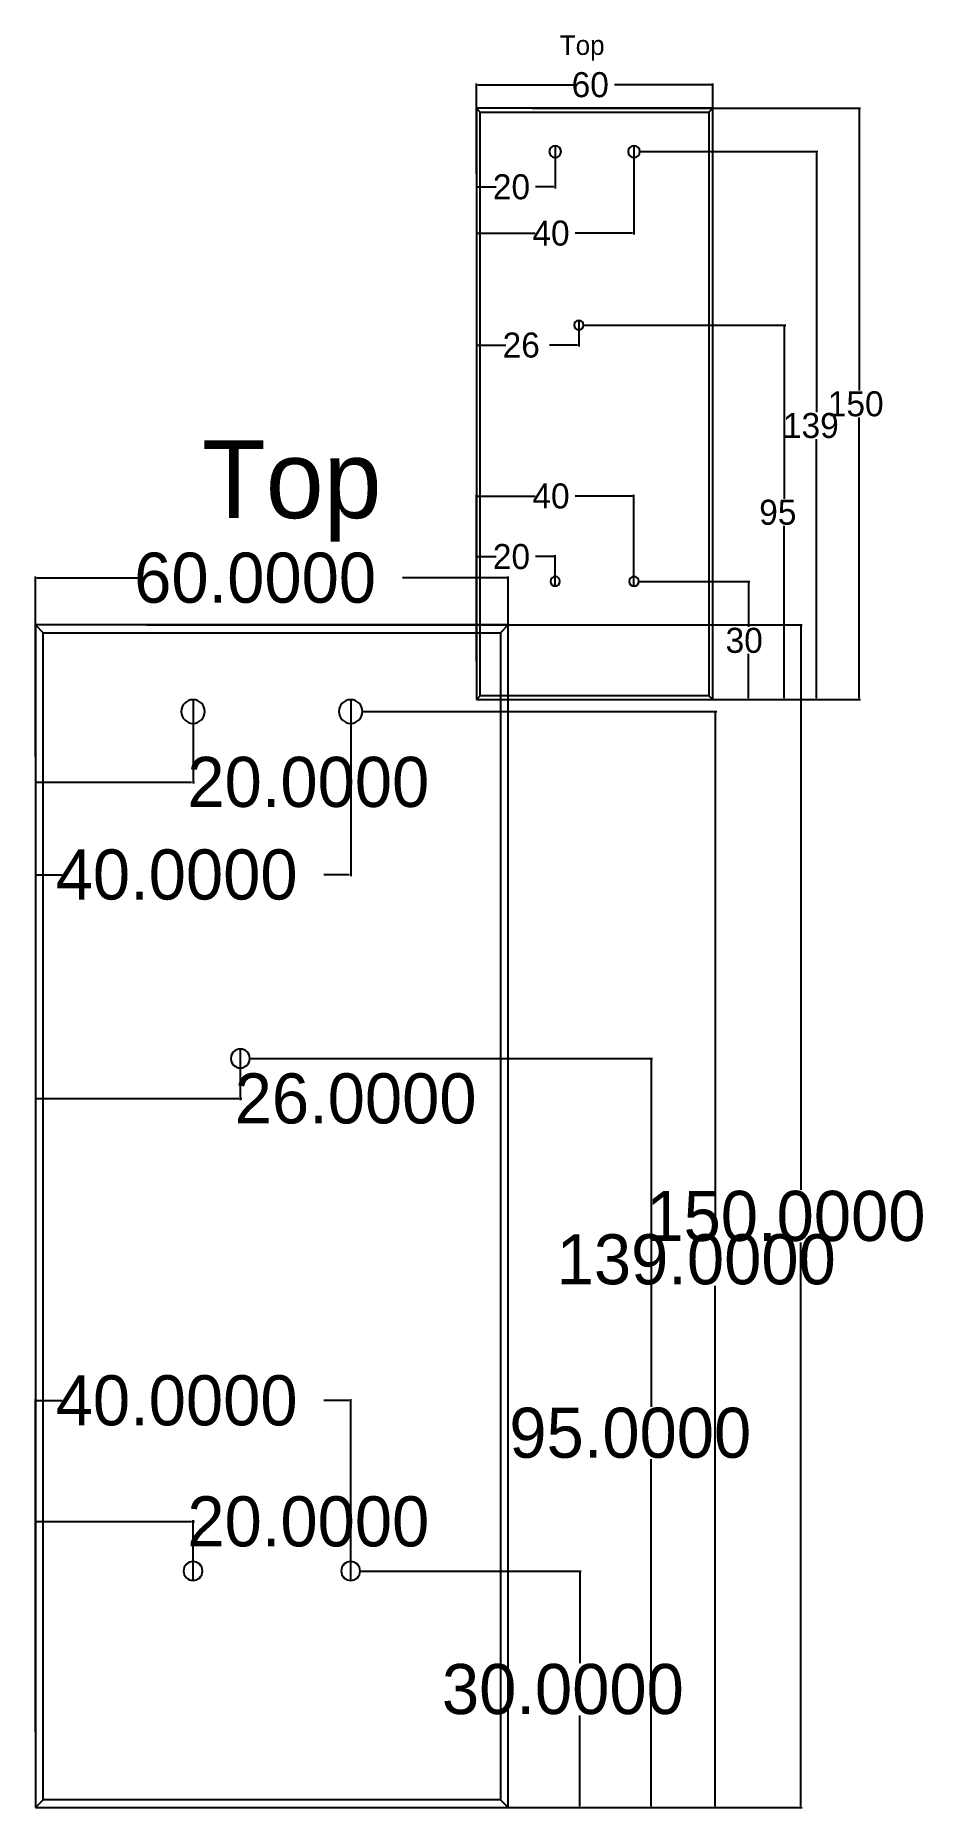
# Model space of a CAD drawing. Extents: x -30 to 84, y 1 to 225.
import ezdxf

# ---------------------------------------------------------------- set-up
doc = ezdxf.new("R2010")
doc.units = 0
doc.header["$LTSCALE"] = 25.4
doc.linetypes.add('KÖRPER', pattern=[0])
doc.linetypes.add('ZWEISTRICHPUNKT', pattern=[0.875, 0.25, -0.125, 0.25, -0.125, 0, -0.125])
doc.layers.get('DEFPOINTS').update_dxf_attribs({"linetype": 'CONTINUOUS'})
for name, color, linetype in [('2D_ANSICHT_4_PLATE_DIMENSI', 7, 'KÖRPER'), ('2D_ANSICHT_4_PLATE_DRAWING', 7, 'KÖRPER'), ('2D_ANSICHT_4_PLATE_TITLE_B', 7, 'KÖRPER')]:
    doc.layers.add(name, color=color, linetype=linetype)
doc.dimstyles.get("Standard").update_dxf_attribs({"dimtxt": 0.18, "dimasz": 0.18, "dimexe": 0.18, "dimexo": 0.0625, "dimgap": 0.09, "dimtad": 0, "dimtih": 1, "dimtoh": 1, "dimzin": 0, "dimcen": 0.09, "dimazin": 3, "dimtfac": 1, "dimtofl": 0, "dimtmove": 0, "dimatfit": 3})

# ---------------------------------------------------------------- blocks, each defined once
blk = doc.blocks.new('*D1')
at = {"layer": '2D_ANSICHT_4_PLATE_DIMENSI', "color": 0, "linetype": 'KÖRPER'}
for p, q in [((46.61, 156.06), (60.66, 156.06)), ((60.48, 155.88), (60.48, 150.27)), ((60.48, 141.24), (60.48, 146.85)), ((56.01, 141.06), (60.66, 141.06))]:
    blk.add_line(p, q, dxfattribs=at)
at = {"layer": '2D_ANSICHT_4_PLATE_DIMENSI', "color": 0}
for points in [[(60.51, 155.88), (60.45, 155.88), (60.48, 156.06)], [(60.45, 141.24), (60.51, 141.24), (60.48, 141.06)]]:
    blk.add_solid(points, dxfattribs=at)
at = {"layer": 'DEFPOINTS', "color": 0}
for p in [(46.55, 156.06), (60.48, 156.06), (55.95, 141.06)]:
    blk.add_point(p, dxfattribs=at)
at = {"layer": '2D_ANSICHT_4_PLATE_DIMENSI', "color": 0}
blk.add_text('30', height=3.175, dxfattribs=at).set_placement((57.57, 146.99))
blk = doc.blocks.new('*D2')
at = {"layer": '2D_ANSICHT_4_PLATE_DIMENSI', "color": 0, "linetype": 'KÖRPER'}
for p, q in [((39.61, 188.56), (65.2, 188.56)), ((65.02, 188.38), (65.02, 166.52)), ((65.02, 141.24), (65.02, 163.1)), ((56.01, 141.06), (65.2, 141.06))]:
    blk.add_line(p, q, dxfattribs=at)
at = {"layer": '2D_ANSICHT_4_PLATE_DIMENSI', "color": 0}
for points in [[(65.05, 188.38), (64.99, 188.38), (65.02, 188.56)], [(64.99, 141.24), (65.05, 141.24), (65.02, 141.06)]]:
    blk.add_solid(points, dxfattribs=at)
at = {"layer": 'DEFPOINTS', "color": 0}
for p in [(39.55, 188.56), (65.02, 188.56), (55.95, 141.06)]:
    blk.add_point(p, dxfattribs=at)
at = {"layer": '2D_ANSICHT_4_PLATE_DIMENSI', "color": 0}
blk.add_text('95', height=3.175, dxfattribs=at).set_placement((61.84, 163.24))
blk = doc.blocks.new('*D3')
at = {"layer": '2D_ANSICHT_4_PLATE_DIMENSI', "color": 0, "linetype": 'KÖRPER'}
for p, q in [((46.76, 210.56), (69.27, 210.56)), ((69.09, 210.38), (69.09, 177.52)), ((69.09, 141.24), (69.09, 174.1)), ((56.01, 141.06), (69.27, 141.06))]:
    blk.add_line(p, q, dxfattribs=at)
at = {"layer": '2D_ANSICHT_4_PLATE_DIMENSI', "color": 0}
for points in [[(69.12, 210.38), (69.06, 210.38), (69.09, 210.56)], [(69.06, 141.24), (69.12, 141.24), (69.09, 141.06)]]:
    blk.add_solid(points, dxfattribs=at)
at = {"layer": 'DEFPOINTS', "color": 0}
for p in [(46.7, 210.56), (69.09, 210.56), (55.95, 141.06)]:
    blk.add_point(p, dxfattribs=at)
at = {"layer": '2D_ANSICHT_4_PLATE_DIMENSI', "color": 0}
blk.add_text('139', height=3.175, dxfattribs=at).set_placement((64.85, 174.24))
blk = doc.blocks.new('*D4')
at = {"layer": '2D_ANSICHT_4_PLATE_DIMENSI', "color": 0, "linetype": 'KÖRPER'}
for p, q in [((25.95, 145.89), (25.95, 159.37)), ((26.13, 159.19), (28.45, 159.19)), ((35.77, 159.19), (33.46, 159.19)), ((35.95, 155.52), (35.95, 159.37))]:
    blk.add_line(p, q, dxfattribs=at)
at = {"layer": '2D_ANSICHT_4_PLATE_DIMENSI', "color": 0}
for points in [[(26.13, 159.22), (26.13, 159.16), (25.95, 159.19)], [(35.77, 159.16), (35.77, 159.22), (35.95, 159.19)]]:
    blk.add_solid(points, dxfattribs=at)
at = {"layer": 'DEFPOINTS', "color": 0}
for p in [(35.95, 159.19), (35.95, 155.46), (25.95, 145.82)]:
    blk.add_point(p, dxfattribs=at)
at = {"layer": '2D_ANSICHT_4_PLATE_DIMENSI', "color": 0}
blk.add_text('20', height=3.175, dxfattribs=at).set_placement((28.04, 157.62))
blk = doc.blocks.new('*D5')
at = {"layer": '2D_ANSICHT_4_PLATE_DIMENSI', "color": 0, "linetype": 'KÖRPER'}
for p, q in [((25.95, 155.52), (25.95, 167.05)), ((26.13, 166.87), (33.43, 166.87)), ((45.77, 166.87), (38.48, 166.87)), ((45.95, 155.52), (45.95, 167.05))]:
    blk.add_line(p, q, dxfattribs=at)
at = {"layer": '2D_ANSICHT_4_PLATE_DIMENSI', "color": 0}
for points in [[(26.13, 166.9), (26.13, 166.84), (25.95, 166.87)], [(45.77, 166.84), (45.77, 166.9), (45.95, 166.87)]]:
    blk.add_solid(points, dxfattribs=at)
at = {"layer": 'DEFPOINTS', "color": 0}
for p in [(45.95, 166.87), (25.95, 155.46), (45.95, 155.46)]:
    blk.add_point(p, dxfattribs=at)
at = {"layer": '2D_ANSICHT_4_PLATE_DIMENSI', "color": 0}
blk.add_text('40', height=3.175, dxfattribs=at).set_placement((33.06, 165.3))
blk = doc.blocks.new('*D6')
at = {"layer": '2D_ANSICHT_4_PLATE_DIMENSI', "color": 0, "linetype": 'KÖRPER'}
for p, q in [((25.95, 190.94), (25.95, 185.83)), ((38.95, 189.1), (38.95, 185.83)), ((26.13, 186.01), (29.68, 186.01)), ((38.77, 186.01), (35.22, 186.01))]:
    blk.add_line(p, q, dxfattribs=at)
at = {"layer": '2D_ANSICHT_4_PLATE_DIMENSI', "color": 0}
for points in [[(26.13, 186.04), (26.13, 185.98), (25.95, 186.01)], [(38.77, 185.98), (38.77, 186.04), (38.95, 186.01)]]:
    blk.add_solid(points, dxfattribs=at)
at = {"layer": 'DEFPOINTS', "color": 0}
for p in [(25.95, 191), (38.95, 189.16), (38.95, 186.01)]:
    blk.add_point(p, dxfattribs=at)
at = {"layer": '2D_ANSICHT_4_PLATE_DIMENSI', "color": 0}
blk.add_text('26', height=3.175, dxfattribs=at).set_placement((29.28, 184.44))
blk = doc.blocks.new('*D7')
at = {"layer": '2D_ANSICHT_4_PLATE_DIMENSI', "color": 0, "linetype": 'KÖRPER'}
for p, q in [((25.95, 210.16), (25.95, 205.9)), ((35.95, 211.25), (35.95, 205.9)), ((26.13, 206.08), (28.45, 206.08)), ((35.77, 206.08), (33.46, 206.08))]:
    blk.add_line(p, q, dxfattribs=at)
at = {"layer": '2D_ANSICHT_4_PLATE_DIMENSI', "color": 0}
for points in [[(26.13, 206.11), (26.13, 206.05), (25.95, 206.08)], [(35.77, 206.05), (35.77, 206.11), (35.95, 206.08)]]:
    blk.add_solid(points, dxfattribs=at)
at = {"layer": 'DEFPOINTS', "color": 0}
for p in [(35.95, 211.31), (25.95, 210.22), (35.95, 206.08)]:
    blk.add_point(p, dxfattribs=at)
at = {"layer": '2D_ANSICHT_4_PLATE_DIMENSI', "color": 0}
blk.add_text('20', height=3.175, dxfattribs=at).set_placement((28.04, 204.51))
blk = doc.blocks.new('*D8')
at = {"layer": '2D_ANSICHT_4_PLATE_DIMENSI', "color": 0, "linetype": 'KÖRPER'}
for p, q in [((25.95, 209.38), (25.95, 200.03)), ((45.95, 211.25), (45.95, 200.03)), ((26.13, 200.21), (33.43, 200.21)), ((45.77, 200.21), (38.48, 200.21))]:
    blk.add_line(p, q, dxfattribs=at)
at = {"layer": '2D_ANSICHT_4_PLATE_DIMENSI', "color": 0}
for points in [[(26.13, 200.24), (26.13, 200.18), (25.95, 200.21)], [(45.77, 200.18), (45.77, 200.24), (45.95, 200.21)]]:
    blk.add_solid(points, dxfattribs=at)
at = {"layer": 'DEFPOINTS', "color": 0}
for p in [(45.95, 211.31), (25.95, 209.44), (45.95, 200.21)]:
    blk.add_point(p, dxfattribs=at)
at = {"layer": '2D_ANSICHT_4_PLATE_DIMENSI', "color": 0}
blk.add_text('40', height=3.175, dxfattribs=at).set_placement((33.06, 198.64))
blk = doc.blocks.new('*D9')
at = {"layer": '2D_ANSICHT_4_PLATE_DIMENSI', "color": 0, "linetype": 'KÖRPER'}
for p, q in [((25.95, 207.73), (25.95, 219.21)), ((26.13, 219.03), (38.45, 219.03)), ((55.77, 219.03), (43.46, 219.03)), ((55.95, 207.73), (55.95, 219.21))]:
    blk.add_line(p, q, dxfattribs=at)
at = {"layer": '2D_ANSICHT_4_PLATE_DIMENSI', "color": 0}
for points in [[(26.13, 219.06), (26.13, 219), (25.95, 219.03)], [(55.77, 219), (55.77, 219.06), (55.95, 219.03)]]:
    blk.add_solid(points, dxfattribs=at)
at = {"layer": 'DEFPOINTS', "color": 0}
for p in [(55.95, 219.03), (25.95, 207.67), (55.95, 207.67)]:
    blk.add_point(p, dxfattribs=at)
at = {"layer": '2D_ANSICHT_4_PLATE_DIMENSI', "color": 0}
blk.add_text('60', height=3.175, dxfattribs=at).set_placement((38.04, 217.46))
blk = doc.blocks.new('*D10')
at = {"layer": '2D_ANSICHT_4_PLATE_DIMENSI', "color": 0, "linetype": 'KÖRPER'}
for p, q in [((33.03, 216.06), (74.69, 216.06)), ((74.51, 215.88), (74.51, 180.27)), ((74.51, 141.24), (74.51, 176.85)), ((42.28, 141.06), (74.69, 141.06))]:
    blk.add_line(p, q, dxfattribs=at)
at = {"layer": '2D_ANSICHT_4_PLATE_DIMENSI', "color": 0}
for points in [[(74.54, 215.88), (74.48, 215.88), (74.51, 216.06)], [(74.48, 141.24), (74.54, 141.24), (74.51, 141.06)]]:
    blk.add_solid(points, dxfattribs=at)
at = {"layer": 'DEFPOINTS', "color": 0}
for p in [(32.97, 216.06), (42.22, 141.06), (74.51, 141.06)]:
    blk.add_point(p, dxfattribs=at)
at = {"layer": '2D_ANSICHT_4_PLATE_DIMENSI', "color": 0}
blk.add_text('150', height=3.175, dxfattribs=at).set_placement((70.54, 176.99))
blk = doc.blocks.new('*D11')
at = {"layer": '2D_ANSICHT_4_PLATE_DIMENSI', "color": 0, "linetype": 'KÖRPER'}
for p, q in [((11.26, 30.55), (39.24, 30.55)), ((39.06, 30.37), (39.06, 18.88)), ((39.06, 0.73), (39.06, 12.22)), ((30.06, 0.55), (39.24, 0.55))]:
    blk.add_line(p, q, dxfattribs=at)
at = {"layer": '2D_ANSICHT_4_PLATE_DIMENSI', "color": 0}
for points in [[(39.09, 30.37), (39.03, 30.37), (39.06, 30.55)], [(39.03, 0.73), (39.09, 0.73), (39.06, 0.55)]]:
    blk.add_solid(points, dxfattribs=at)
at = {"layer": 'DEFPOINTS', "color": 0}
for p in [(11.2, 30.55), (39.06, 30.55), (30, 0.55)]:
    blk.add_point(p, dxfattribs=at)
at = {"layer": '2D_ANSICHT_4_PLATE_DIMENSI', "color": 0}
blk.add_text('30.0000', height=6.35, dxfattribs=at).set_placement((21.58, 12.41))
blk = doc.blocks.new('*D12')
at = {"layer": '2D_ANSICHT_4_PLATE_DIMENSI', "color": 0, "linetype": 'KÖRPER'}
for p, q in [((-2.74, 95.55), (48.31, 95.55)), ((48.13, 95.37), (48.13, 51.38)), ((48.13, 0.73), (48.13, 44.72)), ((30.06, 0.55), (48.31, 0.55))]:
    blk.add_line(p, q, dxfattribs=at)
at = {"layer": '2D_ANSICHT_4_PLATE_DIMENSI', "color": 0}
for points in [[(48.16, 95.37), (48.1, 95.37), (48.13, 95.55)], [(48.1, 0.73), (48.16, 0.73), (48.13, 0.55)]]:
    blk.add_solid(points, dxfattribs=at)
at = {"layer": 'DEFPOINTS', "color": 0}
for p in [(-2.8, 95.55), (48.13, 95.55), (30, 0.55)]:
    blk.add_point(p, dxfattribs=at)
at = {"layer": '2D_ANSICHT_4_PLATE_DIMENSI', "color": 0}
blk.add_text('95.0000', height=6.35, dxfattribs=at).set_placement((30.13, 44.91))
blk = doc.blocks.new('*D13')
at = {"layer": '2D_ANSICHT_4_PLATE_DIMENSI', "color": 0, "linetype": 'KÖRPER'}
for p, q in [((11.56, 139.55), (56.45, 139.55)), ((56.27, 139.37), (56.27, 73.38)), ((56.27, 0.73), (56.27, 66.72)), ((30.06, 0.55), (56.45, 0.55))]:
    blk.add_line(p, q, dxfattribs=at)
at = {"layer": '2D_ANSICHT_4_PLATE_DIMENSI', "color": 0}
for points in [[(56.3, 139.37), (56.24, 139.37), (56.27, 139.55)], [(56.24, 0.73), (56.3, 0.73), (56.27, 0.55)]]:
    blk.add_solid(points, dxfattribs=at)
at = {"layer": 'DEFPOINTS', "color": 0}
for p in [(11.5, 139.55), (56.27, 139.55), (30, 0.55)]:
    blk.add_point(p, dxfattribs=at)
at = {"layer": '2D_ANSICHT_4_PLATE_DIMENSI', "color": 0}
blk.add_text('139.0000', height=6.35, dxfattribs=at).set_placement((36.14, 66.91))
blk = doc.blocks.new('*D14')
at = {"layer": '2D_ANSICHT_4_PLATE_DIMENSI', "color": 0, "linetype": 'KÖRPER'}
for p, q in [((-30, 10.14), (-30, 36.99)), ((-29.82, 36.81), (-10.18, 36.81)), ((-10, 29.41), (-10, 36.99)), ((-10, 36.81), (-9.82, 36.81))]:
    blk.add_line(p, q, dxfattribs=at)
at = {"layer": '2D_ANSICHT_4_PLATE_DIMENSI', "color": 0}
for points in [[(-29.82, 36.84), (-29.82, 36.78), (-30, 36.81)], [(-10.18, 36.78), (-10.18, 36.84), (-10, 36.81)]]:
    blk.add_solid(points, dxfattribs=at)
at = {"layer": 'DEFPOINTS', "color": 0}
for p in [(-10, 36.81), (-10, 29.35), (-30, 10.08)]:
    blk.add_point(p, dxfattribs=at)
at = {"layer": '2D_ANSICHT_4_PLATE_DIMENSI', "color": 0}
blk.add_text('20.0000', height=6.35, dxfattribs=at).set_placement((-10.72, 33.67))
blk = doc.blocks.new('*D15')
at = {"layer": '2D_ANSICHT_4_PLATE_DIMENSI', "color": 0, "linetype": 'KÖRPER'}
for p, q in [((-30, 29.41), (-30, 52.35)), ((-29.82, 52.17), (-26.61, 52.17)), ((9.82, 52.17), (6.61, 52.17)), ((10, 29.41), (10, 52.35))]:
    blk.add_line(p, q, dxfattribs=at)
at = {"layer": '2D_ANSICHT_4_PLATE_DIMENSI', "color": 0}
for points in [[(-29.82, 52.2), (-29.82, 52.14), (-30, 52.17)], [(9.82, 52.14), (9.82, 52.2), (10, 52.17)]]:
    blk.add_solid(points, dxfattribs=at)
at = {"layer": 'DEFPOINTS', "color": 0}
for p in [(10, 52.17), (-30, 29.35), (10, 29.35)]:
    blk.add_point(p, dxfattribs=at)
at = {"layer": '2D_ANSICHT_4_PLATE_DIMENSI', "color": 0}
blk.add_text('40.0000', height=6.35, dxfattribs=at).set_placement((-27.43, 49.02))
blk = doc.blocks.new('*D16')
at = {"layer": '2D_ANSICHT_4_PLATE_DIMENSI', "color": 0, "linetype": 'KÖRPER'}
for p, q in [((-30, 100.38), (-30, 90.28)), ((-4, 96.69), (-4, 90.28)), ((-29.82, 90.46), (-4.18, 90.46)), ((-4, 90.46), (-3.82, 90.46))]:
    blk.add_line(p, q, dxfattribs=at)
at = {"layer": '2D_ANSICHT_4_PLATE_DIMENSI', "color": 0}
for points in [[(-29.82, 90.49), (-29.82, 90.43), (-30, 90.46)], [(-4.18, 90.43), (-4.18, 90.49), (-4, 90.46)]]:
    blk.add_solid(points, dxfattribs=at)
at = {"layer": 'DEFPOINTS', "color": 0}
for p in [(-30, 100.44), (-4, 96.75), (-4, 90.46)]:
    blk.add_point(p, dxfattribs=at)
at = {"layer": '2D_ANSICHT_4_PLATE_DIMENSI', "color": 0}
blk.add_text('26.0000', height=6.35, dxfattribs=at).set_placement((-4.72, 87.31))
blk = doc.blocks.new('*D17')
at = {"layer": '2D_ANSICHT_4_PLATE_DIMENSI', "color": 0, "linetype": 'KÖRPER'}
for p, q in [((-10, 140.99), (-10, 130.42)), ((-30, 138.81), (-30, 130.42)), ((-29.82, 130.6), (-10.18, 130.6)), ((-10, 130.6), (-9.82, 130.6))]:
    blk.add_line(p, q, dxfattribs=at)
at = {"layer": '2D_ANSICHT_4_PLATE_DIMENSI', "color": 0}
for points in [[(-29.82, 130.63), (-29.82, 130.57), (-30, 130.6)], [(-10.18, 130.57), (-10.18, 130.63), (-10, 130.6)]]:
    blk.add_solid(points, dxfattribs=at)
at = {"layer": 'DEFPOINTS', "color": 0}
for p in [(-10, 141.05), (-30, 138.88), (-10, 130.6)]:
    blk.add_point(p, dxfattribs=at)
at = {"layer": '2D_ANSICHT_4_PLATE_DIMENSI', "color": 0}
blk.add_text('20.0000', height=6.35, dxfattribs=at).set_placement((-10.72, 127.45))
blk = doc.blocks.new('*D18')
at = {"layer": '2D_ANSICHT_4_PLATE_DIMENSI', "color": 0, "linetype": 'KÖRPER'}
for p, q in [((10, 140.99), (10, 118.67)), ((-30, 137.25), (-30, 118.67)), ((-29.82, 118.85), (-26.61, 118.85)), ((9.82, 118.85), (6.61, 118.85))]:
    blk.add_line(p, q, dxfattribs=at)
at = {"layer": '2D_ANSICHT_4_PLATE_DIMENSI', "color": 0}
for points in [[(-29.82, 118.88), (-29.82, 118.82), (-30, 118.85)], [(9.82, 118.82), (9.82, 118.88), (10, 118.85)]]:
    blk.add_solid(points, dxfattribs=at)
at = {"layer": 'DEFPOINTS', "color": 0}
for p in [(10, 141.05), (-30, 137.32), (10, 118.85)]:
    blk.add_point(p, dxfattribs=at)
at = {"layer": '2D_ANSICHT_4_PLATE_DIMENSI', "color": 0}
blk.add_text('40.0000', height=6.35, dxfattribs=at).set_placement((-27.43, 115.71))
blk = doc.blocks.new('*D19')
at = {"layer": '2D_ANSICHT_4_PLATE_DIMENSI', "color": 0, "linetype": 'KÖRPER'}
for p, q in [((-30, 133.83), (-30, 156.67)), ((-29.82, 156.49), (-16.57, 156.49)), ((29.82, 156.49), (16.57, 156.49)), ((30, 133.83), (30, 156.67))]:
    blk.add_line(p, q, dxfattribs=at)
at = {"layer": '2D_ANSICHT_4_PLATE_DIMENSI', "color": 0}
for points in [[(-29.82, 156.52), (-29.82, 156.46), (-30, 156.49)], [(29.82, 156.46), (29.82, 156.52), (30, 156.49)]]:
    blk.add_solid(points, dxfattribs=at)
at = {"layer": 'DEFPOINTS', "color": 0}
for p in [(30, 156.49), (-30, 133.77), (30, 133.77)]:
    blk.add_point(p, dxfattribs=at)
at = {"layer": '2D_ANSICHT_4_PLATE_DIMENSI', "color": 0}
blk.add_text('60.0000', height=6.35, dxfattribs=at).set_placement((-17.47, 153.35))
blk = doc.blocks.new('*D20')
at = {"layer": '2D_ANSICHT_4_PLATE_DIMENSI', "color": 0, "linetype": 'KÖRPER'}
for p, q in [((-15.91, 150.55), (67.3, 150.55)), ((67.12, 150.37), (67.12, 78.88)), ((67.12, 0.73), (67.12, 72.22)), ((2.6, 0.55), (67.3, 0.55))]:
    blk.add_line(p, q, dxfattribs=at)
at = {"layer": '2D_ANSICHT_4_PLATE_DIMENSI', "color": 0}
for points in [[(67.15, 150.37), (67.09, 150.37), (67.12, 150.55)], [(67.09, 0.73), (67.15, 0.73), (67.12, 0.55)]]:
    blk.add_solid(points, dxfattribs=at)
at = {"layer": 'DEFPOINTS', "color": 0}
for p in [(-15.97, 150.55), (2.53, 0.55), (67.12, 0.55)]:
    blk.add_point(p, dxfattribs=at)
at = {"layer": '2D_ANSICHT_4_PLATE_DIMENSI', "color": 0}
blk.add_text('150.0000', height=6.35, dxfattribs=at).set_placement((47.52, 72.41))

msp = doc.modelspace()

# ---------------------------------------------------------------- linework, layer by layer
at = {"layer": '2D_ANSICHT_4_PLATE_DRAWING', "color": 5, "linetype": 'KÖRPER'}
for p, q in [((25.952, 216.058), (25.952, 141.058)), ((25.952, 216.058), (26.452, 215.558)), ((55.952, 216.058), (25.952, 216.058)), ((55.452, 215.558), (55.952, 216.058)), ((55.952, 141.058), (55.952, 216.058)), ((26.452, 141.558), (26.452, 215.558)), ((26.452, 215.558), (55.452, 215.558)), ((55.452, 215.558), (55.452, 141.558)), ((-30, 150.55), (-30, 0.55)), ((-30, 150.55), (-29, 149.55)), ((30, 150.55), (-30, 150.55)), ((-29, 1.55), (-29, 149.55)), ((-29, 149.55), (29, 149.55)), ((29, 149.55), (30, 150.55)), ((29, 149.55), (29, 1.55)), ((30, 0.55), (30, 150.55)), ((26.452, 141.558), (25.952, 141.058)), ((25.952, 141.058), (55.952, 141.058)), ((55.452, 141.558), (26.452, 141.558)), ((55.952, 141.058), (55.452, 141.558)), ((-29, 1.55), (-30, 0.55)), ((-30, 0.55), (30, 0.55)), ((29, 1.55), (-29, 1.55)), ((30, 0.55), (29, 1.55))]:
    msp.add_line(p, q, dxfattribs=at)
at = {"layer": '2D_ANSICHT_4_PLATE_DRAWING', "color": 5, "linetype": 'KÖRPER', "extrusion": (0, 0, -1)}
for centre, radius in [((-35.952, 210.558), 0.75), ((-45.952, 210.558), 0.75), ((-38.952, 188.558), 0.6), ((-35.952, 156.058), 0.6), ((-45.952, 156.058), 0.6), ((10, 139.55), 1.5), ((-10, 139.55), 1.5), ((4, 95.55), 1.2), ((10, 30.55), 1.2), ((-10, 30.55), 1.2)]:
    msp.add_circle(centre, radius, dxfattribs=at)

# ---------------------------------------------------------------- texts
at = {"layer": '2D_ANSICHT_4_PLATE_TITLE_B', "color": 18, "linetype": 'ZWEISTRICHPUNKT'}
for height, p in [(2.4694, (36.53, 222.821)), (9.8778, (-8.845, 164.077))]:
    msp.add_text('Top', height=height, dxfattribs=at).set_placement(p)

# ---------------------------------------------------------------- dimensions: what is measured, and where the dimension line sits
at = {"layer": '2D_ANSICHT_4_PLATE_DIMENSI', "color": 18, "linetype": 'KÖRPER'}
for base, p1, p2, text, picture, middle in [((55.952, 219.03), (25.952, 207.666), (55.952, 207.666), '60', '*D9', (40.952, 219.03)), ((35.952, 206.081), (25.952, 210.221), (35.952, 211.308), '20', '*D7', (30.952, 206.081)), ((45.952, 200.208), (25.952, 209.441), (45.952, 211.308), '40', '*D8', (35.952, 200.208)), ((38.952, 186.012), (25.952, 191.002), (38.952, 189.158), '26', '*D6', (32.452, 186.012)), ((45.952, 166.867), (25.952, 155.458), (45.952, 155.458), '40', '*D5', (35.952, 166.867)), ((35.952, 159.19), (25.952, 145.823), (35.952, 155.458), '20', '*D4', (30.952, 159.19))]:
    dim = msp.add_linear_dim(base=base, p1=p1, p2=p2, text=text, dimstyle='STANDARD', override={"dimtxt": 3.175}, dxfattribs=at)
    dim.commit()
    dim.dimension.update_dxf_attribs({"geometry": picture, "text_midpoint": middle})
for base, p1, p2, text, picture, middle in [((74.511, 141.058), (32.966, 216.058), (42.219, 141.058), '150', '*D10', (74.511, 178.558)), ((69.085, 210.558), (55.952, 141.058), (46.702, 210.558), '139', '*D3', (69.085, 175.808)), ((65.016, 188.558), (55.952, 141.058), (39.552, 188.558), '95', '*D2', (65.016, 164.808)), ((60.484, 156.058), (55.952, 141.058), (46.552, 156.058), '30', '*D1', (60.484, 148.558))]:
    dim = msp.add_linear_dim(base=base, p1=p1, p2=p2, angle=90, text=text, dimstyle='STANDARD', override={"dimtxt": 3.175}, dxfattribs=at)
    dim.commit()
    dim.dimension.update_dxf_attribs({"geometry": picture, "text_midpoint": middle})
for base, p1, p2, picture, middle in [((30, 156.493), (-30, 133.766), (30, 133.766), '*D19', (0, 156.493)), ((-10, 130.597), (-30, 138.876), (-10, 141.05), '*D17', (6.751, 130.597)), ((10, 118.851), (-30, 137.316), (10, 141.05), '*D18', (-10, 118.851)), ((-4, 90.457), (-30, 100.439), (-4, 96.75), '*D16', (13.278, 90.457)), ((10, 52.167), (-30, 29.35), (10, 29.35), '*D15', (-10, 52.167)), ((-10, 36.815), (-30, 10.08), (-10, 29.35), '*D14', (6.751, 36.815))]:
    dim = msp.add_linear_dim(base=base, p1=p1, p2=p2, dimstyle='STANDARD', override={"dimtxt": 6.35}, dxfattribs=at)
    dim.commit()
    dim.dimension.update_dxf_attribs({"geometry": picture, "text_midpoint": middle})
for base, p1, p2, picture, middle in [((67.118, 0.55), (-15.972, 150.55), (2.533, 0.55), '*D20', (67.118, 75.55)), ((56.266, 139.55), (30, 0.55), (11.5, 139.55), '*D13', (56.266, 70.05)), ((48.127, 95.55), (30, 0.55), (-2.8, 95.55), '*D12', (48.127, 48.05)), ((39.064, 30.55), (30, 0.55), (11.2, 30.55), '*D11', (39.064, 15.55))]:
    dim = msp.add_linear_dim(base=base, p1=p1, p2=p2, angle=90, dimstyle='STANDARD', override={"dimtxt": 6.35}, dxfattribs=at)
    dim.commit()
    dim.dimension.update_dxf_attribs({"geometry": picture, "text_midpoint": middle})

doc.saveas('drawing.dxf')
